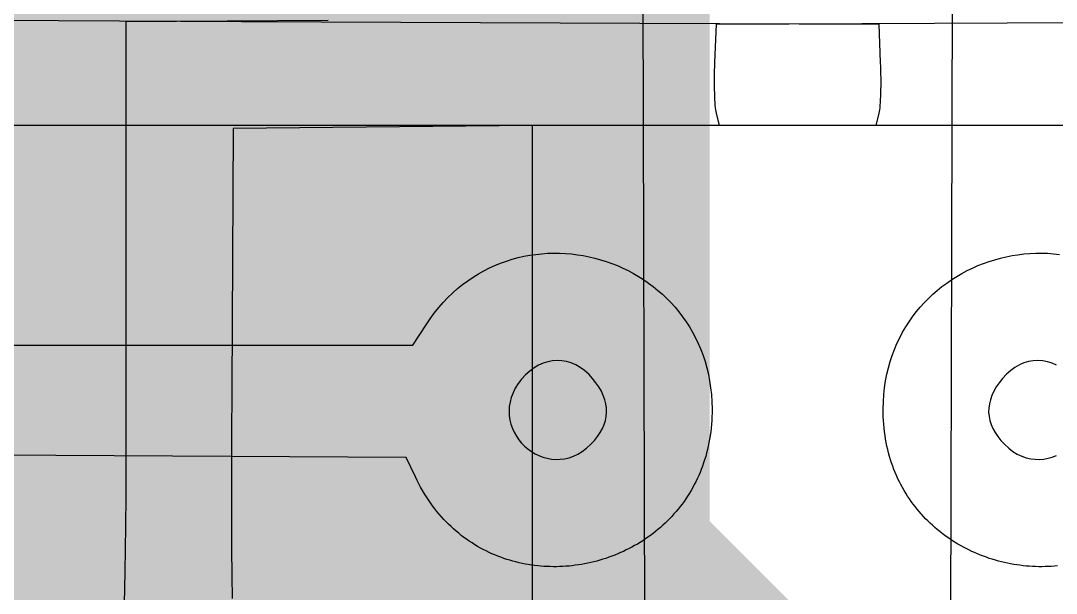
# Model space of a CAD drawing. Header units: inches. Extents: x -14 to 338, y 0 to 125.
# Drawn here: x 20.05 to 23.476, y 46.872 to 48.767 of the extents above; entities that cross this region are included whole.
import ezdxf

# ---------------------------------------------------------------- set-up
doc = ezdxf.new("R2010")
doc.units = ezdxf.units.IN
for name, color, linetype in [('Bottom Layer', 5, 'Continuous'), ('Bottom Overlay', 54, 'Continuous'), ('Top Overlay', 2, 'Continuous')]:
    doc.layers.add(name, color=color, linetype=linetype)

# ---------------------------------------------------------------- blocks, each defined once
blk = doc.blocks.new('IMPORTED_IMAGE_B_2')
at = {"layer": 'Bottom Overlay'}
for p, q in [((10.4995, -19.1533), (10.5088, -15.4235)), ((6.049, -16.0865), (8.1562, -16.0956)), ((8.1562, -16.0956), (10.2634, -16.1047)), ((10.2634, -16.1047), (10.2688, -16.2314)), ((10.2688, -16.2314), (10.2693, -16.2446)), ((10.2693, -16.2446), (10.2697, -16.2578)), ((10.2697, -16.2578), (10.27, -16.2709)), ((10.27, -16.2709), (10.2701, -16.2839)), ((10.2701, -16.2839), (10.2702, -16.2967)), ((10.2702, -16.2967), (10.2701, -16.3093)), ((10.2697, -16.3331), (10.2693, -16.3442)), ((10.2699, -16.3214), (10.2697, -16.3331)), ((10.2701, -16.3093), (10.2699, -16.3214)), ((10.2675, -16.3735), (10.2668, -16.3815)), ((10.2682, -16.3645), (10.2675, -16.3735)), ((10.2688, -16.3547), (10.2682, -16.3645)), ((10.2693, -16.3442), (10.2688, -16.3547)), ((10.264, -16.3995), (10.2536, -16.4407)), ((10.265, -16.3946), (10.264, -16.3995)), ((10.2659, -16.3886), (10.265, -16.3946)), ((10.2668, -16.3815), (10.2659, -16.3886)), ((10.2536, -16.4407), (6.0399, -16.4407)), ((9.032, -16.8891), (9.0511, -16.8831)), ((9.0511, -16.8831), (9.0704, -16.8779)), ((9.0704, -16.8779), (9.0899, -16.8734)), ((9.0899, -16.8734), (9.1094, -16.8698)), ((9.1094, -16.8698), (9.129, -16.8669)), ((9.129, -16.8669), (9.1487, -16.8648)), ((9.1487, -16.8648), (9.1684, -16.8635)), ((9.1684, -16.8635), (9.1881, -16.8629)), ((9.1881, -16.8629), (9.2078, -16.863)), ((9.2078, -16.863), (9.2275, -16.8639)), ((9.2275, -16.8639), (9.2471, -16.8656)), ((9.2471, -16.8656), (9.2667, -16.868)), ((9.2667, -16.868), (9.2861, -16.8711)), ((9.2861, -16.8711), (9.3054, -16.8749)), ((9.3054, -16.8749), (9.3245, -16.8794)), ((9.3245, -16.8794), (9.3434, -16.8846)), ((9.3434, -16.8846), (9.3622, -16.8905)), ((8.9394, -16.9315), (8.9575, -16.9213)), ((8.9575, -16.9213), (8.9757, -16.912)), ((8.9757, -16.912), (8.9943, -16.9036)), ((8.9943, -16.9036), (9.013, -16.8959)), ((9.013, -16.8959), (9.032, -16.8891)), ((9.3622, -16.8905), (9.3807, -16.8971)), ((9.3807, -16.8971), (9.399, -16.9043)), ((9.399, -16.9043), (9.417, -16.9123)), ((9.417, -16.9123), (9.4347, -16.9209)), ((9.4347, -16.9209), (9.4521, -16.9301)), ((8.8873, -16.9669), (8.9043, -16.9542)), ((8.9043, -16.9542), (8.9217, -16.9424)), ((8.9217, -16.9424), (8.9394, -16.9315)), ((9.4521, -16.9301), (9.4691, -16.9401)), ((9.4691, -16.9401), (9.4857, -16.9506)), ((9.4857, -16.9506), (9.502, -16.9618)), ((8.8543, -16.9948), (8.8706, -16.9804)), ((8.8706, -16.9804), (8.8873, -16.9669)), ((9.502, -16.9618), (9.5178, -16.9736)), ((9.5178, -16.9736), (9.5332, -16.9861)), ((9.5332, -16.9861), (9.5482, -16.9991)), ((8.823, -17.0262), (8.8385, -17.0101)), ((8.8385, -17.0101), (8.8543, -16.9948)), ((9.5482, -16.9991), (9.5626, -17.0128)), ((9.5626, -17.0128), (9.5766, -17.0271)), ((8.7936, -17.0612), (8.8081, -17.0433)), ((8.8081, -17.0433), (8.823, -17.0262)), ((9.5766, -17.0271), (9.59, -17.0419)), ((9.59, -17.0419), (9.6028, -17.0574)), ((9.6028, -17.0574), (9.615, -17.0734)), ((8.7662, -17.0998), (8.7796, -17.0801)), ((8.7796, -17.0801), (8.7936, -17.0612)), ((9.615, -17.0734), (9.6267, -17.09)), ((9.6267, -17.09), (9.6377, -17.1072)), ((8.7223, -17.1674), (8.7662, -17.0998)), ((9.6377, -17.1072), (9.648, -17.1249)), ((9.648, -17.1249), (9.6577, -17.1432)), ((9.6577, -17.1432), (9.6666, -17.162)), ((6.0399, -17.1674), (8.7223, -17.1674)), ((9.6666, -17.162), (9.6749, -17.1814)), ((9.6749, -17.1814), (9.6824, -17.2013)), ((9.1536, -17.2272), (9.1385, -17.234)), ((9.169, -17.2223), (9.1536, -17.2272)), ((9.1536, -17.2272), (9.1536, -17.2272)), ((9.1846, -17.2194), (9.169, -17.2223)), ((9.169, -17.2223), (9.169, -17.2223)), ((9.2002, -17.2183), (9.1846, -17.2194)), ((9.1846, -17.2194), (9.1846, -17.2194)), ((9.2158, -17.2191), (9.2002, -17.2183)), ((9.2002, -17.2183), (9.2002, -17.2183)), ((9.2313, -17.2218), (9.2158, -17.2191)), ((9.2158, -17.2191), (9.2158, -17.2191)), ((9.2467, -17.2264), (9.2313, -17.2218)), ((9.2313, -17.2218), (9.2313, -17.2218)), ((9.2617, -17.2328), (9.2467, -17.2264)), ((9.2467, -17.2264), (9.2467, -17.2264)), ((9.6824, -17.2013), (9.6891, -17.2217)), ((9.6891, -17.2217), (9.695, -17.2426)), ((9.1094, -17.2531), (9.0956, -17.2656)), ((9.1237, -17.2426), (9.1094, -17.2531)), ((9.1094, -17.2531), (9.1094, -17.2531)), ((9.1385, -17.234), (9.1237, -17.2426)), ((9.1237, -17.2426), (9.1237, -17.2426)), ((9.1385, -17.234), (9.1385, -17.234)), ((9.2764, -17.2412), (9.2617, -17.2328)), ((9.2617, -17.2328), (9.2617, -17.2328)), ((9.2906, -17.2515), (9.2764, -17.2412)), ((9.2764, -17.2412), (9.2764, -17.2412)), ((9.3042, -17.2637), (9.2906, -17.2515)), ((9.2906, -17.2515), (9.2906, -17.2515)), ((9.3172, -17.2777), (9.3042, -17.2637)), ((9.3042, -17.2637), (9.3042, -17.2637)), ((9.695, -17.2426), (9.7, -17.2641)), ((9.7, -17.2641), (9.7043, -17.286)), ((9.071, -17.2948), (9.0615, -17.31)), ((9.0825, -17.2799), (9.071, -17.2948)), ((9.071, -17.2948), (9.071, -17.2948)), ((9.0956, -17.2656), (9.0825, -17.2799)), ((9.0825, -17.2799), (9.0825, -17.2799)), ((9.0956, -17.2656), (9.0956, -17.2656)), ((9.3283, -17.2919), (9.3172, -17.2777)), ((9.3172, -17.2777), (9.3172, -17.2777)), ((9.338, -17.306), (9.3283, -17.2919)), ((9.3283, -17.2919), (9.3283, -17.2919)), ((9.7043, -17.286), (9.7076, -17.3085)), ((9.0539, -17.3252), (9.0481, -17.3405)), ((9.0615, -17.31), (9.0539, -17.3252)), ((9.0539, -17.3252), (9.0539, -17.3252)), ((9.0615, -17.31), (9.0615, -17.31)), ((9.3461, -17.3202), (9.338, -17.306)), ((9.338, -17.306), (9.338, -17.306)), ((9.3526, -17.3342), (9.3461, -17.3202)), ((9.3461, -17.3202), (9.3461, -17.3202)), ((9.7076, -17.3085), (9.7101, -17.3314)), ((9.7101, -17.3314), (9.7116, -17.3548)), ((9.0441, -17.3558), (9.0417, -17.371)), ((9.0481, -17.3405), (9.0441, -17.3558)), ((9.0441, -17.3558), (9.0441, -17.3558)), ((9.0481, -17.3405), (9.0481, -17.3405)), ((9.3576, -17.3482), (9.3526, -17.3342)), ((9.3526, -17.3342), (9.3526, -17.3342)), ((9.3611, -17.3621), (9.3576, -17.3482)), ((9.3576, -17.3482), (9.3576, -17.3482)), ((9.363, -17.376), (9.3611, -17.3621)), ((9.3611, -17.3621), (9.3611, -17.3621)), ((9.7116, -17.3548), (9.7122, -17.3787)), ((9.0417, -17.371), (9.0408, -17.386)), ((9.0408, -17.386), (9.0408, -17.386)), ((9.0408, -17.386), (9.0415, -17.4008)), ((9.0415, -17.4008), (9.0415, -17.4008)), ((9.0415, -17.4008), (9.0437, -17.4153)), ((9.0417, -17.371), (9.0417, -17.371)), ((9.3623, -17.4034), (9.3634, -17.3897)), ((9.3634, -17.3897), (9.363, -17.376)), ((9.363, -17.376), (9.363, -17.376)), ((9.3634, -17.3897), (9.3634, -17.3897)), ((9.7122, -17.3916), (9.7118, -17.4044)), ((9.7122, -17.3787), (9.7122, -17.3916)), ((9.0437, -17.4153), (9.0437, -17.4153)), ((9.0437, -17.4153), (9.0472, -17.4294)), ((9.0472, -17.4294), (9.0472, -17.4294)), ((9.0472, -17.4294), (9.0519, -17.443)), ((9.3496, -17.4437), (9.3553, -17.4304)), ((9.3553, -17.4304), (9.3596, -17.417)), ((9.3553, -17.4304), (9.3553, -17.4304)), ((9.3596, -17.417), (9.3623, -17.4034)), ((9.3596, -17.417), (9.3596, -17.417)), ((9.3623, -17.4034), (9.3623, -17.4034)), ((9.7103, -17.4296), (9.7092, -17.4419)), ((9.7112, -17.4171), (9.7103, -17.4296)), ((9.7118, -17.4044), (9.7112, -17.4171)), ((9.0519, -17.443), (9.0519, -17.443)), ((9.0519, -17.443), (9.0579, -17.4561)), ((9.0579, -17.4561), (9.0579, -17.4561)), ((9.0579, -17.4561), (9.065, -17.4686)), ((9.065, -17.4686), (9.065, -17.4686)), ((9.065, -17.4686), (9.0731, -17.4804)), ((9.3334, -17.47), (9.3423, -17.457)), ((9.3423, -17.457), (9.3496, -17.4437)), ((9.3423, -17.457), (9.3423, -17.457)), ((9.3496, -17.4437), (9.3496, -17.4437)), ((9.7062, -17.4662), (9.7043, -17.4782)), ((9.7078, -17.4542), (9.7062, -17.4662)), ((9.7092, -17.4419), (9.7078, -17.4542)), ((9.0731, -17.4804), (9.0731, -17.4804)), ((9.0731, -17.4804), (9.0822, -17.4915)), ((9.0822, -17.4915), (9.0822, -17.4915)), ((9.0822, -17.4915), (9.0922, -17.5018)), ((9.0922, -17.5018), (9.0922, -17.5018)), ((9.0922, -17.5018), (9.103, -17.5112)), ((9.2972, -17.5084), (9.3111, -17.4957)), ((9.3111, -17.4957), (9.323, -17.483)), ((9.3111, -17.4957), (9.3111, -17.4957)), ((9.323, -17.483), (9.3334, -17.47)), ((9.323, -17.483), (9.323, -17.483)), ((9.3334, -17.47), (9.3334, -17.47)), ((9.6997, -17.5016), (9.6971, -17.5131)), ((9.7021, -17.4899), (9.6997, -17.5016)), ((9.7043, -17.4782), (9.7021, -17.4899)), ((8.7009, -17.5397), (7.1933, -17.5304)), ((9.103, -17.5112), (9.103, -17.5112)), ((9.103, -17.5112), (9.1145, -17.5196)), ((9.1145, -17.5196), (9.1145, -17.5196)), ((9.1145, -17.5196), (9.1268, -17.5269)), ((9.1268, -17.5269), (9.1268, -17.5269)), ((9.1268, -17.5269), (9.1396, -17.5332)), ((9.1396, -17.5332), (9.1396, -17.5332)), ((9.1396, -17.5332), (9.1529, -17.5383)), ((9.1529, -17.5383), (9.1529, -17.5383)), ((9.1529, -17.5383), (9.1666, -17.5421)), ((9.2392, -17.54), (9.2539, -17.5348)), ((9.2539, -17.5348), (9.2686, -17.5279)), ((9.2539, -17.5348), (9.2539, -17.5348)), ((9.2686, -17.5279), (9.283, -17.5191)), ((9.2686, -17.5279), (9.2686, -17.5279)), ((9.283, -17.5191), (9.2972, -17.5084)), ((9.283, -17.5191), (9.283, -17.5191)), ((9.2972, -17.5084), (9.2972, -17.5084)), ((9.6912, -17.5356), (9.6878, -17.5466)), ((9.6942, -17.5244), (9.6912, -17.5356)), ((9.6971, -17.5131), (9.6942, -17.5244)), ((8.7309, -17.6035), (8.7009, -17.5397)), ((9.1666, -17.5421), (9.1666, -17.5421)), ((9.1666, -17.5421), (9.1807, -17.5447)), ((9.1807, -17.5447), (9.1807, -17.5447)), ((9.1807, -17.5447), (9.1951, -17.5458)), ((9.1951, -17.5458), (9.2097, -17.5454)), ((9.1951, -17.5458), (9.1951, -17.5458)), ((9.2097, -17.5454), (9.2244, -17.5435)), ((9.2097, -17.5454), (9.2097, -17.5454)), ((9.2244, -17.5435), (9.2392, -17.54)), ((9.2244, -17.5435), (9.2244, -17.5435)), ((9.2392, -17.54), (9.2392, -17.54)), ((9.6805, -17.5682), (9.6766, -17.5788)), ((9.6843, -17.5575), (9.6805, -17.5682)), ((9.6878, -17.5466), (9.6843, -17.5575)), ((8.7365, -17.6151), (8.7309, -17.6035)), ((9.668, -17.5995), (9.6633, -17.6096)), ((9.6724, -17.5892), (9.668, -17.5995)), ((9.6766, -17.5788), (9.6724, -17.5892)), ((8.7423, -17.6265), (8.7365, -17.6151)), ((8.7483, -17.6376), (8.7423, -17.6265)), ((8.7545, -17.6485), (8.7483, -17.6376)), ((9.6483, -17.639), (9.6429, -17.6484)), ((9.6535, -17.6293), (9.6483, -17.639)), ((9.6585, -17.6195), (9.6535, -17.6293)), ((9.6633, -17.6096), (9.6585, -17.6195)), ((8.7608, -17.6592), (8.7545, -17.6485)), ((8.7673, -17.6696), (8.7608, -17.6592)), ((8.774, -17.6797), (8.7673, -17.6696)), ((9.6316, -17.6669), (9.6256, -17.6759)), ((9.6373, -17.6577), (9.6316, -17.6669)), ((9.6429, -17.6484), (9.6373, -17.6577)), ((8.7808, -17.6897), (8.774, -17.6797)), ((8.7878, -17.6994), (8.7808, -17.6897)), ((8.795, -17.7088), (8.7878, -17.6994)), ((8.8023, -17.718), (8.795, -17.7088)), ((9.6067, -17.7019), (9.6001, -17.7102)), ((9.6132, -17.6934), (9.6067, -17.7019)), ((9.6195, -17.6847), (9.6132, -17.6934)), ((9.6256, -17.6759), (9.6195, -17.6847)), ((8.8097, -17.727), (8.8023, -17.718)), ((8.8173, -17.7357), (8.8097, -17.727)), ((8.8251, -17.7442), (8.8173, -17.7357)), ((9.5719, -17.7419), (9.5645, -17.7494)), ((9.5792, -17.7342), (9.5719, -17.7419)), ((9.5863, -17.7264), (9.5792, -17.7342)), ((9.5933, -17.7184), (9.5863, -17.7264)), ((9.6001, -17.7102), (9.5933, -17.7184)), ((8.8329, -17.7525), (8.8251, -17.7442)), ((8.841, -17.7605), (8.8329, -17.7525)), ((8.8491, -17.7683), (8.841, -17.7605)), ((8.8573, -17.7759), (8.8491, -17.7683)), ((8.8657, -17.7832), (8.8573, -17.7759)), ((9.5334, -17.7777), (9.5253, -17.7843)), ((9.5414, -17.7709), (9.5334, -17.7777)), ((9.5492, -17.7639), (9.5414, -17.7709)), ((9.5569, -17.7567), (9.5492, -17.7639)), ((9.5645, -17.7494), (9.5569, -17.7567)), ((8.8742, -17.7903), (8.8657, -17.7832)), ((8.8828, -17.7972), (8.8742, -17.7903)), ((8.8916, -17.8038), (8.8828, -17.7972)), ((8.9004, -17.8103), (8.8916, -17.8038)), ((8.9094, -17.8164), (8.9004, -17.8103)), ((9.4916, -17.8091), (9.4829, -17.8149)), ((9.5002, -17.8032), (9.4916, -17.8091)), ((9.5087, -17.7971), (9.5002, -17.8032)), ((9.5171, -17.7908), (9.5087, -17.7971)), ((9.5253, -17.7843), (9.5171, -17.7908)), ((8.9184, -17.8224), (8.9094, -17.8164)), ((8.9275, -17.8282), (8.9184, -17.8224)), ((8.9368, -17.8337), (8.9275, -17.8282)), ((8.9461, -17.839), (8.9368, -17.8337)), ((8.9555, -17.844), (8.9461, -17.839)), ((8.965, -17.8489), (8.9555, -17.844)), ((9.4285, -17.8456), (9.4191, -17.8501)), ((9.4378, -17.8409), (9.4285, -17.8456)), ((9.447, -17.8361), (9.4378, -17.8409)), ((9.4562, -17.8311), (9.447, -17.8361)), ((9.4652, -17.8258), (9.4562, -17.8311)), ((9.4741, -17.8204), (9.4652, -17.8258)), ((9.4829, -17.8149), (9.4741, -17.8204)), ((8.9746, -17.8535), (8.965, -17.8489)), ((8.9842, -17.8579), (8.9746, -17.8535)), ((8.9939, -17.8621), (8.9842, -17.8579)), ((9.0037, -17.866), (8.9939, -17.8621)), ((9.0136, -17.8698), (9.0037, -17.866)), ((9.0235, -17.8733), (9.0136, -17.8698)), ((9.0334, -17.8766), (9.0235, -17.8733)), ((9.0435, -17.8797), (9.0334, -17.8766)), ((9.0535, -17.8826), (9.0435, -17.8797)), ((9.3413, -17.8793), (9.3313, -17.8821)), ((9.3513, -17.8763), (9.3413, -17.8793)), ((9.3612, -17.8732), (9.3513, -17.8763)), ((9.371, -17.8698), (9.3612, -17.8732)), ((9.3808, -17.8662), (9.371, -17.8698)), ((9.3905, -17.8625), (9.3808, -17.8662)), ((9.4001, -17.8585), (9.3905, -17.8625)), ((9.4097, -17.8544), (9.4001, -17.8585)), ((9.4191, -17.8501), (9.4097, -17.8544)), ((9.0637, -17.8853), (9.0535, -17.8826)), ((9.0738, -17.8877), (9.0637, -17.8853)), ((9.084, -17.8899), (9.0738, -17.8877)), ((9.0943, -17.892), (9.084, -17.8899)), ((9.1045, -17.8938), (9.0943, -17.892)), ((9.1148, -17.8954), (9.1045, -17.8938)), ((9.1252, -17.8968), (9.1148, -17.8954)), ((9.1355, -17.898), (9.1252, -17.8968)), ((9.1459, -17.899), (9.1355, -17.898)), ((9.1562, -17.8997), (9.1459, -17.899)), ((9.1666, -17.9003), (9.1562, -17.8997)), ((9.177, -17.9007), (9.1666, -17.9003)), ((9.1874, -17.9008), (9.177, -17.9007)), ((9.1978, -17.9008), (9.1874, -17.9008)), ((9.2082, -17.9006), (9.1978, -17.9008)), ((9.2186, -17.9001), (9.2082, -17.9006)), ((9.229, -17.8995), (9.2186, -17.9001)), ((9.2393, -17.8986), (9.229, -17.8995)), ((9.2497, -17.8976), (9.2393, -17.8986)), ((9.26, -17.8963), (9.2497, -17.8976)), ((9.2703, -17.8949), (9.26, -17.8963)), ((9.2805, -17.8932), (9.2703, -17.8949)), ((9.2908, -17.8914), (9.2805, -17.8932)), ((9.301, -17.8894), (9.2908, -17.8914)), ((9.3111, -17.8872), (9.301, -17.8894)), ((9.3212, -17.8847), (9.3111, -17.8872)), ((9.3313, -17.8821), (9.3212, -17.8847))]:
    blk.add_line(p, q, dxfattribs=at)
blk = doc.blocks.new('IMPORTED_IMAGE_B_3')
at = {"layer": 'Top Overlay'}
for p, q in [((9.4818, -15.4235), (9.4911, -19.1533)), ((7.7745, -16.096), (8.442, -16.0913)), ((7.7745, -17.1403), (7.7745, -16.096)), ((9.7272, -16.1047), (11.8344, -16.0956)), ((9.7218, -16.2314), (9.7272, -16.1047)), ((9.7213, -16.2446), (9.7218, -16.2314)), ((9.7205, -16.2839), (9.7206, -16.2709)), ((9.7206, -16.2709), (9.7209, -16.2578)), ((9.7209, -16.2578), (9.7213, -16.2446)), ((9.7204, -16.2967), (9.7205, -16.2839)), ((9.7205, -16.3093), (9.7204, -16.2967)), ((9.7207, -16.3214), (9.7205, -16.3093)), ((9.721, -16.3331), (9.7207, -16.3214)), ((9.7213, -16.3442), (9.721, -16.3331)), ((9.7218, -16.3547), (9.7213, -16.3442)), ((9.7224, -16.3645), (9.7218, -16.3547)), ((9.7231, -16.3735), (9.7224, -16.3645)), ((9.7238, -16.3815), (9.7231, -16.3735)), ((9.7247, -16.3886), (9.7238, -16.3815)), ((9.7256, -16.3946), (9.7247, -16.3886)), ((9.7267, -16.3995), (9.7256, -16.3946)), ((9.737, -16.4407), (9.7267, -16.3995)), ((9.1187, -16.4401), (8.1287, -16.4498)), ((9.1187, -19.1469), (9.1187, -16.4401)), ((13.9507, -16.4407), (9.737, -16.4407)), ((8.1287, -16.4498), (8.124, -17.311)), ((10.6284, -16.8905), (10.6472, -16.8846)), ((10.6472, -16.8846), (10.6661, -16.8794)), ((10.6661, -16.8794), (10.6853, -16.8749)), ((10.6853, -16.8749), (10.7045, -16.8711)), ((10.7045, -16.8711), (10.724, -16.868)), ((10.724, -16.868), (10.7435, -16.8656)), ((10.7435, -16.8656), (10.7631, -16.8639)), ((10.7631, -16.8639), (10.7828, -16.863)), ((10.7828, -16.863), (10.8025, -16.8629)), ((10.8025, -16.8629), (10.8222, -16.8635)), ((10.8222, -16.8635), (10.8419, -16.8648)), ((10.8419, -16.8648), (10.8616, -16.8669)), ((10.5386, -16.9301), (10.5559, -16.9209)), ((10.5559, -16.9209), (10.5736, -16.9123)), ((10.5736, -16.9123), (10.5916, -16.9043)), ((10.5916, -16.9043), (10.6099, -16.8971)), ((10.6099, -16.8971), (10.6284, -16.8905)), ((10.4886, -16.9618), (10.5049, -16.9506)), ((10.5049, -16.9506), (10.5215, -16.9401)), ((10.5215, -16.9401), (10.5386, -16.9301)), ((10.4424, -16.9991), (10.4574, -16.9861)), ((10.4574, -16.9861), (10.4728, -16.9736)), ((10.4728, -16.9736), (10.4886, -16.9618)), ((10.4141, -17.0271), (10.428, -17.0128)), ((10.428, -17.0128), (10.4424, -16.9991)), ((10.3756, -17.0734), (10.3878, -17.0574)), ((10.3878, -17.0574), (10.4007, -17.0419)), ((10.4007, -17.0419), (10.4141, -17.0271)), ((10.3529, -17.1072), (10.3639, -17.09)), ((10.3639, -17.09), (10.3756, -17.0734)), ((10.3329, -17.1432), (10.3426, -17.1249)), ((10.3426, -17.1249), (10.3529, -17.1072)), ((7.7745, -17.3721), (7.7745, -17.1403)), ((10.324, -17.162), (10.3329, -17.1432)), ((10.3083, -17.2013), (10.3157, -17.1814)), ((10.3157, -17.1814), (10.324, -17.162)), ((10.2957, -17.2426), (10.3016, -17.2217)), ((10.3016, -17.2217), (10.3083, -17.2013)), ((10.744, -17.2264), (10.7289, -17.2328)), ((10.7593, -17.2218), (10.744, -17.2264)), ((10.744, -17.2264), (10.744, -17.2264)), ((10.7748, -17.2191), (10.7593, -17.2218)), ((10.7593, -17.2218), (10.7593, -17.2218)), ((10.7904, -17.2183), (10.7748, -17.2191)), ((10.7748, -17.2191), (10.7748, -17.2191)), ((10.806, -17.2194), (10.7904, -17.2183)), ((10.7904, -17.2183), (10.7904, -17.2183)), ((10.8216, -17.2223), (10.806, -17.2194)), ((10.806, -17.2194), (10.806, -17.2194)), ((10.837, -17.2272), (10.8216, -17.2223)), ((10.8216, -17.2223), (10.8216, -17.2223)), ((10.8521, -17.234), (10.837, -17.2272)), ((10.837, -17.2272), (10.837, -17.2272)), ((10.2863, -17.286), (10.2906, -17.2641)), ((10.2906, -17.2641), (10.2957, -17.2426)), ((10.6864, -17.2637), (10.6734, -17.2777)), ((10.7001, -17.2515), (10.6864, -17.2637)), ((10.6864, -17.2637), (10.6864, -17.2637)), ((10.7143, -17.2412), (10.7001, -17.2515)), ((10.7001, -17.2515), (10.7001, -17.2515)), ((10.7289, -17.2328), (10.7143, -17.2412)), ((10.7143, -17.2412), (10.7143, -17.2412)), ((10.7289, -17.2328), (10.7289, -17.2328)), ((10.283, -17.3085), (10.2863, -17.286)), ((10.6623, -17.2919), (10.6526, -17.306)), ((10.6734, -17.2777), (10.6623, -17.2919)), ((10.6623, -17.2919), (10.6623, -17.2919)), ((10.6734, -17.2777), (10.6734, -17.2777)), ((8.124, -17.311), (8.1231, -17.4721)), ((10.279, -17.3548), (10.2805, -17.3314)), ((10.2805, -17.3314), (10.283, -17.3085)), ((10.6445, -17.3202), (10.638, -17.3342)), ((10.6526, -17.306), (10.6445, -17.3202)), ((10.6445, -17.3202), (10.6445, -17.3202)), ((10.6526, -17.306), (10.6526, -17.306)), ((10.2784, -17.3787), (10.279, -17.3548)), ((10.6295, -17.3621), (10.6276, -17.376)), ((10.633, -17.3482), (10.6295, -17.3621)), ((10.6295, -17.3621), (10.6295, -17.3621)), ((10.638, -17.3342), (10.633, -17.3482)), ((10.633, -17.3482), (10.633, -17.3482)), ((10.638, -17.3342), (10.638, -17.3342)), ((7.7743, -17.5502), (7.7745, -17.3721)), ((10.2785, -17.3916), (10.2784, -17.3787)), ((10.2788, -17.4044), (10.2785, -17.3916)), ((10.6276, -17.376), (10.6272, -17.3897)), ((10.6272, -17.3897), (10.6272, -17.3897)), ((10.6272, -17.3897), (10.6284, -17.4034)), ((10.6276, -17.376), (10.6276, -17.376)), ((10.2794, -17.4171), (10.2788, -17.4044)), ((10.2803, -17.4296), (10.2794, -17.4171)), ((10.2814, -17.4419), (10.2803, -17.4296)), ((10.6284, -17.4034), (10.6284, -17.4034)), ((10.6284, -17.4034), (10.631, -17.417)), ((10.631, -17.417), (10.631, -17.417)), ((10.631, -17.417), (10.6353, -17.4304)), ((10.6353, -17.4304), (10.6353, -17.4304)), ((10.6353, -17.4304), (10.641, -17.4437)), ((10.2828, -17.4542), (10.2814, -17.4419)), ((10.2845, -17.4662), (10.2828, -17.4542)), ((10.2864, -17.4782), (10.2845, -17.4662)), ((10.641, -17.4437), (10.641, -17.4437)), ((10.641, -17.4437), (10.6484, -17.457)), ((10.6484, -17.457), (10.6484, -17.457)), ((10.6484, -17.457), (10.6572, -17.47)), ((8.1231, -17.4721), (8.1225, -17.6133)), ((10.2885, -17.4899), (10.2864, -17.4782)), ((10.2909, -17.5016), (10.2885, -17.4899)), ((10.2935, -17.5131), (10.2909, -17.5016)), ((10.6572, -17.47), (10.6572, -17.47)), ((10.6572, -17.47), (10.6676, -17.483)), ((10.6676, -17.483), (10.6676, -17.483)), ((10.6676, -17.483), (10.6795, -17.4957)), ((10.6795, -17.4957), (10.6795, -17.4957)), ((10.6795, -17.4957), (10.6934, -17.5084)), ((10.2964, -17.5244), (10.2935, -17.5131)), ((10.2995, -17.5356), (10.2964, -17.5244)), ((10.3028, -17.5466), (10.2995, -17.5356)), ((10.6934, -17.5084), (10.6934, -17.5084)), ((10.6934, -17.5084), (10.7076, -17.5191)), ((10.7076, -17.5191), (10.7076, -17.5191)), ((10.7076, -17.5191), (10.722, -17.5279)), ((10.722, -17.5279), (10.722, -17.5279)), ((10.722, -17.5279), (10.7367, -17.5348)), ((10.7367, -17.5348), (10.7367, -17.5348)), ((10.7367, -17.5348), (10.7514, -17.54)), ((10.824, -17.5421), (10.8377, -17.5383)), ((10.8377, -17.5383), (10.8511, -17.5332)), ((10.8377, -17.5383), (10.8377, -17.5383)), ((7.7739, -17.669), (7.7743, -17.5502)), ((10.3063, -17.5575), (10.3028, -17.5466)), ((10.3101, -17.5682), (10.3063, -17.5575)), ((10.3141, -17.5788), (10.3101, -17.5682)), ((10.7514, -17.54), (10.7514, -17.54)), ((10.7514, -17.54), (10.7662, -17.5435)), ((10.7662, -17.5435), (10.7662, -17.5435)), ((10.7662, -17.5435), (10.7809, -17.5454)), ((10.7809, -17.5454), (10.7809, -17.5454)), ((10.7809, -17.5454), (10.7955, -17.5458)), ((10.7955, -17.5458), (10.8099, -17.5447)), ((10.7955, -17.5458), (10.7955, -17.5458)), ((10.8099, -17.5447), (10.824, -17.5421)), ((10.8099, -17.5447), (10.8099, -17.5447)), ((10.824, -17.5421), (10.824, -17.5421)), ((10.3183, -17.5892), (10.3141, -17.5788)), ((10.3227, -17.5995), (10.3183, -17.5892)), ((10.3273, -17.6096), (10.3227, -17.5995)), ((8.1225, -17.6133), (8.1223, -17.7361)), ((10.3321, -17.6195), (10.3273, -17.6096)), ((10.3371, -17.6293), (10.3321, -17.6195)), ((10.3423, -17.639), (10.3371, -17.6293)), ((10.3477, -17.6484), (10.3423, -17.639)), ((7.7733, -17.7661), (7.7739, -17.669)), ((10.3533, -17.6577), (10.3477, -17.6484)), ((10.3591, -17.6669), (10.3533, -17.6577)), ((10.365, -17.6759), (10.3591, -17.6669)), ((10.3711, -17.6847), (10.365, -17.6759)), ((10.3774, -17.6934), (10.3711, -17.6847)), ((10.3839, -17.7019), (10.3774, -17.6934)), ((10.3906, -17.7102), (10.3839, -17.7019)), ((8.1223, -17.7361), (8.1226, -17.8416)), ((10.3974, -17.7184), (10.3906, -17.7102)), ((10.4043, -17.7264), (10.3974, -17.7184)), ((10.4114, -17.7342), (10.4043, -17.7264)), ((10.4187, -17.7419), (10.4114, -17.7342)), ((10.4261, -17.7494), (10.4187, -17.7419)), ((7.7725, -17.8451), (7.7733, -17.7661)), ((10.4337, -17.7567), (10.4261, -17.7494)), ((10.4414, -17.7639), (10.4337, -17.7567)), ((10.4492, -17.7709), (10.4414, -17.7639)), ((10.4572, -17.7777), (10.4492, -17.7709)), ((10.4653, -17.7843), (10.4572, -17.7777)), ((10.4736, -17.7908), (10.4653, -17.7843)), ((10.4819, -17.7971), (10.4736, -17.7908)), ((10.4904, -17.8032), (10.4819, -17.7971)), ((10.499, -17.8091), (10.4904, -17.8032)), ((10.5077, -17.8149), (10.499, -17.8091)), ((7.7715, -17.9152), (7.7725, -17.8451)), ((8.1226, -17.8416), (8.1234, -17.9313)), ((10.5165, -17.8204), (10.5077, -17.8149)), ((10.5254, -17.8258), (10.5165, -17.8204)), ((10.5344, -17.8311), (10.5254, -17.8258)), ((10.5436, -17.8361), (10.5344, -17.8311)), ((10.5528, -17.8409), (10.5436, -17.8361)), ((10.5621, -17.8456), (10.5528, -17.8409)), ((10.5715, -17.8501), (10.5621, -17.8456)), ((10.5809, -17.8544), (10.5715, -17.8501)), ((10.5905, -17.8585), (10.5809, -17.8544)), ((10.6001, -17.8625), (10.5905, -17.8585)), ((10.6098, -17.8662), (10.6001, -17.8625)), ((10.6196, -17.8698), (10.6098, -17.8662)), ((10.6294, -17.8732), (10.6196, -17.8698)), ((10.6393, -17.8763), (10.6294, -17.8732)), ((10.6493, -17.8793), (10.6393, -17.8763)), ((10.6593, -17.8821), (10.6493, -17.8793)), ((10.6694, -17.8847), (10.6593, -17.8821)), ((10.6795, -17.8872), (10.6694, -17.8847)), ((10.6896, -17.8894), (10.6795, -17.8872)), ((10.6998, -17.8914), (10.6896, -17.8894)), ((10.7101, -17.8932), (10.6998, -17.8914)), ((10.7203, -17.8949), (10.7101, -17.8932)), ((10.7306, -17.8963), (10.7203, -17.8949)), ((10.7409, -17.8976), (10.7306, -17.8963)), ((10.7513, -17.8986), (10.7409, -17.8976)), ((10.7616, -17.8995), (10.7513, -17.8986)), ((10.772, -17.9001), (10.7616, -17.8995)), ((10.7824, -17.9006), (10.772, -17.9001)), ((10.7928, -17.9008), (10.7824, -17.9006)), ((10.8032, -17.9008), (10.7928, -17.9008)), ((10.8136, -17.9007), (10.8032, -17.9008)), ((10.824, -17.9003), (10.8136, -17.9007)), ((10.8344, -17.8997), (10.824, -17.9003)), ((10.8447, -17.899), (10.8344, -17.8997)), ((10.8551, -17.898), (10.8447, -17.899)), ((7.7702, -17.9715), (7.7715, -17.9152)), ((8.1234, -17.9313), (8.1249, -18.0063)), ((7.7687, -18.0214), (7.7702, -17.9715))]:
    blk.add_line(p, q, dxfattribs=at)

msp = doc.modelspace()

# ---------------------------------------------------------------- linework, layer by layer
at = {"layer": 'Bottom Layer', "const_width": 3}
for points in [[(20.8291, 46.4891), (20.8291, 71.8713)], [(20.8291, 46.4891), (29.2961, 38.0221)]]:
    msp.add_lwpolyline(points, dxfattribs=at)
at = {"layer": 'Bottom Layer', "const_width": 1.5}
msp.add_lwpolyline([(20.0791, 46.4891, 1), (21.5791, 46.4891, 1)], format="xyb", close=True, dxfattribs=at)
msp.add_lwpolyline([(20.0791, 46.4891, 1), (21.5791, 46.4891, 1)], format="xyb", close=True, dxfattribs=at)

# ---------------------------------------------------------------- block references
for name in ['IMPORTED_IMAGE_B_2', 'IMPORTED_IMAGE_B_3']:
    msp.add_blockref(name, (12.6249, 64.8609))

doc.saveas('drawing.dxf')
